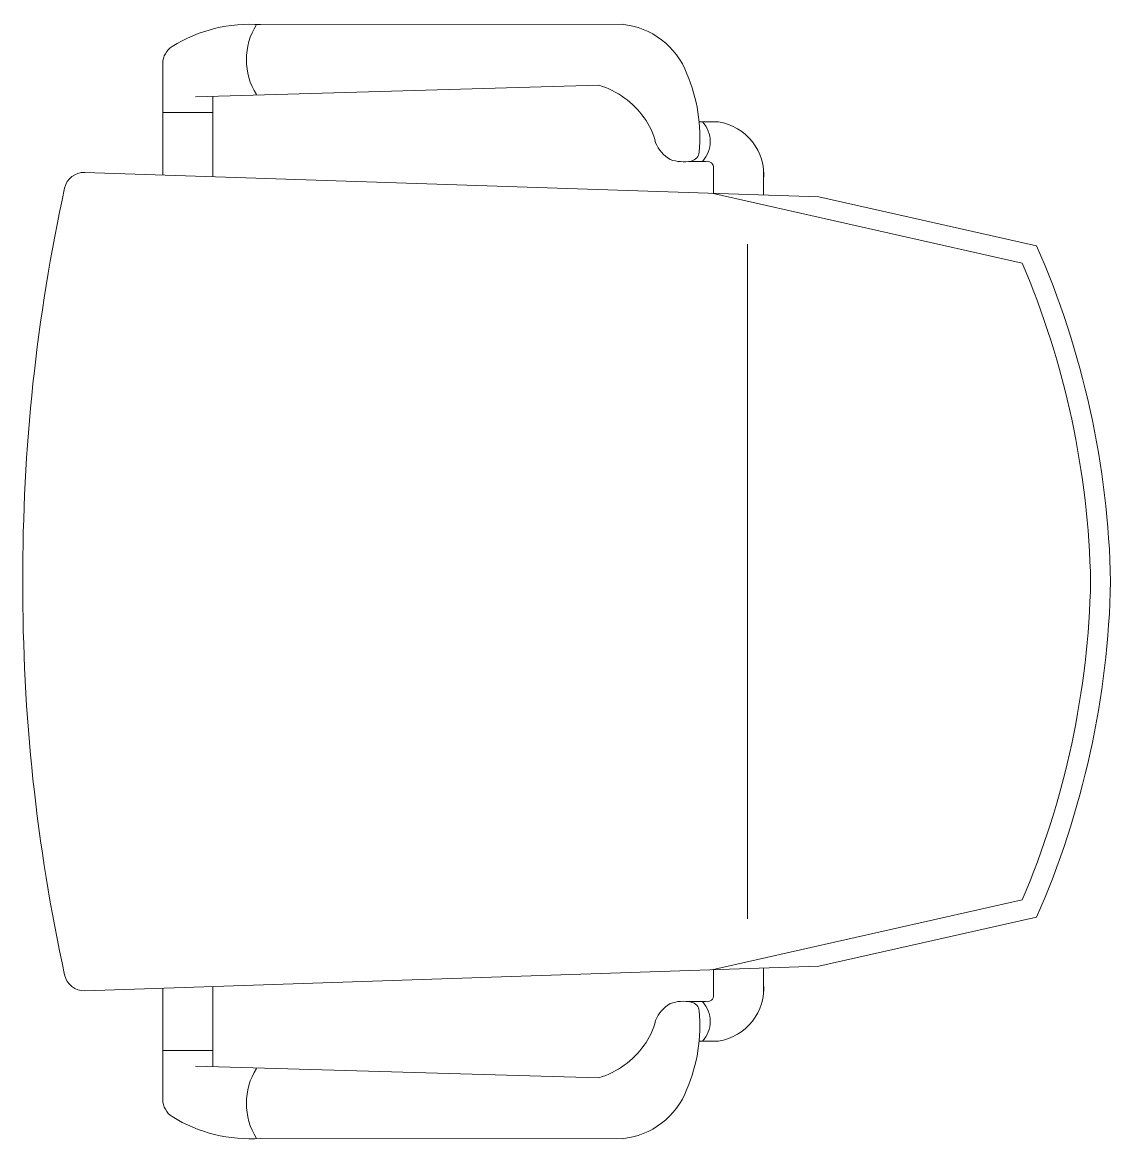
# Model space of a CAD drawing. Header units: metres. Extents: x -92766 to 98207, y -36056 to 71601.
# Drawn here: x 22.57658 to 22.60213, y 2.10527 to 2.13155 of the extents above; entities that cross this region are included whole.
import ezdxf

# ---------------------------------------------------------------- set-up
doc = ezdxf.new("R2010")
doc.units = ezdxf.units.M
doc.header["$MEASUREMENT"] = 0
doc.layers.add('muebles', color=17, linetype='Continuous', lineweight=0)
doc.layers.add('WINDOWS (FERESTRE)', color=4, linetype='Continuous', lineweight=15)

# ---------------------------------------------------------------- blocks, each defined once
blk = doc.blocks.new('PI402W-P')
for p, q in [((-12.937, 30.314), (-32.611, 30.332)), ((-7.619, 22.133), (-7.619, 28.204)), ((-9.388, 26.378), (-31.35, 27.014)), ((-10.339, 22.042), (-10.339, 26.399)), ((-36.796, 25.024), (-37.85, 25.024)), ((-10.339, 25.537), (-7.619, 25.537)), ((-37.588, 22.53), (-37.588, 21.116)), ((-36.238, 22.87), (-37.167, 22.87)), ((-3.377, 22.274), (-43.302, 20.944)), ((-40.308, 22.374), (-40.308, 21.044)), ((-43.302, 20.944), (-55.162, 18.272)), ((-37.494, 21.137), (-54.382, 17.332)), ((-39.425, 18.363), (-39.425, -0.045)), ((-39.425, -18.363), (-39.425, 0.045)), ((-37.494, -21.137), (-54.382, -17.332)), ((-43.302, -20.944), (-55.162, -18.272)), ((-3.377, -22.274), (-43.302, -20.944)), ((-40.308, -22.374), (-40.308, -21.044)), ((-37.588, -22.53), (-37.588, -21.116)), ((-10.339, -22.042), (-10.339, -26.399)), ((-7.619, -22.133), (-7.619, -28.204)), ((-36.238, -22.87), (-37.167, -22.87)), ((-36.796, -25.024), (-37.85, -25.024)), ((-10.339, -25.537), (-7.619, -25.537)), ((-9.388, -26.378), (-31.35, -27.014)), ((-12.937, -30.314), (-32.611, -30.332))]:
    blk.add_line(p, q)
for centre, radius, start, end in [((-32.209, 26.149), 4.202, 95.4946, 159.23248), ((-12.351, 22.358), 7.978, 58.06239, 94.20752), ((-15.765, 28.41), 3.6, 328.0654, 31.9346), ((-8.707, 28.204), 1.088, 0, 58.06239), ((-27.811, 24.151), 9.027, 157.27028, 184.9109), ((-30.019, 22.582), 4.627, 106.71276, 144.87204), ((-37.385, 22.127), 2.934, 99.11148, 184.82345), ((-35.825, 23.945), 1.578, 136.86933, 222.9416), ((-30.788, 23.022), 3.746, 143.61244, 166.62942), ((-36.211, 24.625), 1.925, 300.7451, 337.50864), ((-36.263, 23.425), 0.544, 184.9109, 259.13817), ((-37.229, 22.516), 0.359, 79.97219, 182.16328), ((-35.946, 25.078), 2.227, 259.13817, 288.84325), ((-3.341, 21.187), 1.088, 12.31487, 91.90789), ((-99.018, 0.3), 99.018, 359.82664, 12.31487), ((-11.163, -1.001), 48.034, 156.34472, 178.8058), ((-11.163, -1.001), 46.946, 157.01329, 178.8058), ((-11.163, 1.001), 46.946, 181.1942, 202.98671), ((-99.018, -0.3), 99.018, 347.68513, 0.17336), ((-11.163, 1.001), 48.034, 181.1942, 203.65528), ((-37.385, -22.127), 2.934, 175.17655, 260.88852), ((-3.341, -21.187), 1.088, 268.09211, 347.68513), ((-37.229, -22.516), 0.359, 177.83672, 280.02781), ((-35.825, -23.945), 1.578, 137.0584, 223.13067), ((-36.263, -23.425), 0.544, 100.86183, 175.0891), ((-35.946, -25.078), 2.227, 71.15675, 100.86183), ((-36.211, -24.625), 1.925, 22.49136, 59.2549), ((-27.811, -24.151), 9.027, 175.0891, 202.72972), ((-30.788, -23.022), 3.746, 193.37058, 216.38756), ((-30.019, -22.582), 4.627, 215.12796, 253.28724), ((-15.765, -28.41), 3.6, 328.0654, 31.9346), ((-32.209, -26.149), 4.202, 200.76752, 264.5054), ((-8.707, -28.204), 1.088, 301.93761, 0), ((-12.351, -22.358), 7.978, 265.79248, 301.93761)]:
    blk.add_arc(centre, radius, start, end)
blk = doc.blocks.new('silla-33')
at = {"layer": 'muebles', "xscale": 0.009999999999990905, "yscale": 0.009999999999990905, "zscale": 0.009999999999990905, "rotation": 270}
blk.add_blockref('PI402W-P', (85.86205, 34.12239), dxfattribs=at)

msp = doc.modelspace()

# ---------------------------------------------------------------- block references
at = {"layer": 'WINDOWS (FERESTRE)', "xscale": 0.04316359380675928, "yscale": 0.04316359380675928, "zscale": 0.04316359380675928, "rotation": 270}
msp.add_blockref('silla-33', (21.103742, 5.824522), dxfattribs=at)

doc.saveas('drawing.dxf')
